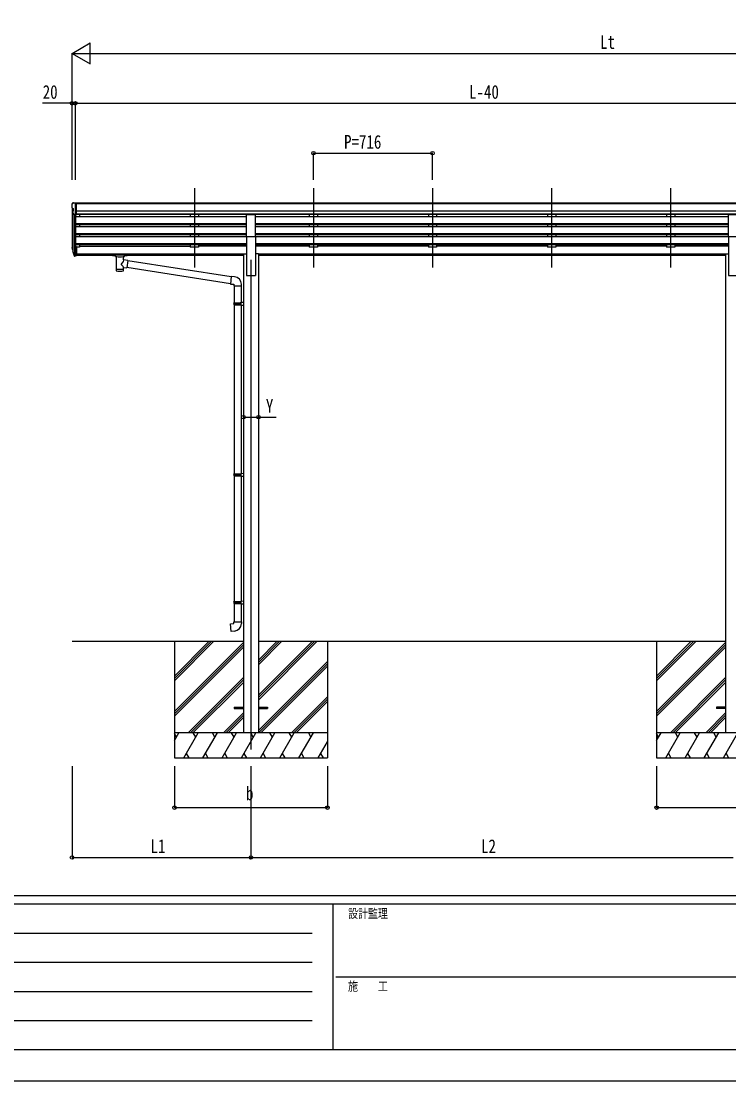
# Model space of a CAD drawing. Units: millimetres, scale not verified. Extents: x -10512 to 10512, y -7425 to 7425.
# Drawn here: x -5137 to -880, y -7425 to -1054 of the extents above; entities that cross this region are included whole.
import ezdxf
from ezdxf.enums import TextEntityAlignment as Align

# ---------------------------------------------------------------- set-up
doc = ezdxf.new("R2010")
doc.units = ezdxf.units.MM
doc.header["$LTSCALE"] = 40
for name, color, linetype in [('0-3_YKK_12', 2, 'Continuous'), ('0-4_YKK_13', 4, 'Continuous'), ('0-5_YKK_A1', 4, 'Continuous'), ('0-6_YKK_D', 6, 'Continuous'), ('0-7_YKK_ZWAK', 7, 'Continuous')]:
    doc.layers.add(name, color=color, linetype=linetype)
doc.styles.add('ＭＳ ゴシック', font='')
doc.styles.get('ＭＳ ゴシック').set_extended_font_data('MS Gothic')

msp = doc.modelspace()

# ---------------------------------------------------------------- linework, layer by layer
at = {"layer": '0-3_YKK_12'}
for p, q in [((-4094.83, -2058.1), (-4094.83, -2535.61)), ((-3378.83, -2058.1), (-3378.83, -2535.61)), ((-2662.83, -2058.1), (-2662.83, -2535.61)), ((-1946.83, -2058.1), (-1946.83, -2535.61)), ((-1230.83, -2058.1), (-1230.83, -2535.61)), ((-3754.83, -2488.93), (-3754.83, -5432.5))]:
    msp.add_line(p, q, dxfattribs=at)
at = {"layer": '0-4_YKK_13'}
for p, q in [((-4832.83, -2154.99), (-4832.83, -2155.62)), ((-4825.92, -2146.19), (-4829.99, -2151.99)), ((-4822.83, -2145.62), (-4825.16, -2145.76)), ((-4822.83, -2145.62), (-4804.33, -2145.62)), ((-4810.83, -2218.6), (-4810.83, -2145.62)), ((-4804.33, -2145.62), (-4794.33, -2145.71)), ((-4804.33, -2217.6), (-4804.33, -2145.62)), ((-4794.33, -2147.22), (-4794.33, -2145.71)), ((-4830.3, -2176.8), (-4824.98, -2179.87)), ((-4818.46, -2216.79), (-4827.46, -2201.2)), ((-4824.83, -2180.13), (-4824.83, -2196.41)), ((-4810.83, -2218.6), (-4816.04, -2218.28)), ((-4804.33, -2217.6), (-4810.83, -2217.6)), ((-3782.33, -2348.05), (-3782.33, -2216.25)), ((-3782.33, -2216.25), (-3727.33, -2216.25)), ((-3727.33, -2348.05), (-3727.33, -2216.25)), ((-882.33, -2348.05), (-882.33, -2216.25)), ((-882.33, -2216.25), (-827.33, -2216.25)), ((-3782.33, -2348.05), (-3727.33, -2348.05)), ((-882.33, -2348.05), (-827.33, -2348.05)), ((-4810.83, -2411.22), (-4810.83, -2466)), ((-4804.33, -2411.22), (-4810.83, -2411.22)), ((-4804.33, -2411.22), (-4804.33, -2465.26)), ((-4829.74, -2425.41), (-4825.86, -2433.36)), ((-4829.13, -2424.04), (-4825.86, -2431.1)), ((-4827.42, -2436.69), (-4827.08, -2441.09)), ((-4827.08, -2441.09), (-4818.28, -2464.64)), ((-4826.47, -2440.53), (-4818.28, -2456.71)), ((-4817.26, -2455.58), (-4825.02, -2440.17)), ((-4810.83, -2456.25), (-4815.97, -2456.25)), ((-4810.83, -2458.06), (-4815.68, -2458.06)), ((-4810.83, -2466), (-4815.68, -2466)), ((-4804.33, -2451.36), (-4810.83, -2451.36)), ((-4804.33, -2456.23), (-4810.83, -2456.23)), ((-4804.33, -2465.26), (-4810.83, -2465.26)), ((-4586.83, -2456.1), (-4586.83, -2461.86)), ((-4586.83, -2456.29), (-4586.83, -2457.83)), ((-4584.83, -2455.44), (-4501.83, -2455.44)), ((-4584.83, -2457.61), (-4501.83, -2457.61)), ((-4584.83, -2462.52), (-4570.33, -2462.52)), ((-4570.33, -2468.17), (-4570.33, -2461.62)), ((-4566.23, -2469.09), (-4566.25, -2554.53)), ((-4520.43, -2487.83), (-4520.43, -2469.09)), ((-4516.33, -2468.17), (-4516.33, -2461.62)), ((-4516.33, -2462.52), (-4501.83, -2462.52)), ((-4499.83, -2456.1), (-4499.83, -2461.86)), ((-4495.21, -2491.74), (-4520.44, -2487.82)), ((-4520.41, -2554.53), (-4520.44, -2533.86)), ((-4520.44, -2534.17), (-4502.23, -2537)), ((-4495.21, -2491.74), (-4502.23, -2537)), ((-3877.89, -2632.07), (-4501.96, -2535.26)), ((-3874.22, -2590.14), (-4495.53, -2493.75)), ((-3853.22, -2590.1), (-3874.06, -2588.28)), ((-3858.14, -2645.84), (-3812.14, -2645.84)), ((-3856.03, -2645.84), (-3856.03, -2746.57)), ((-3814.03, -2645.84), (-3814.03, -2744.01)), ((-3812.14, -2645.84), (-3812.14, -2634.93)), ((-3858.03, -2748.57), (-3857.03, -2746.57)), ((-3858.03, -2748.57), (-3814.03, -2748.57)), ((-3858.03, -2748.57), (-3858.03, -2756.57)), ((-3858.03, -2756.57), (-3814.03, -2756.57)), ((-3858.03, -2756.57), (-3857.03, -2758.57)), ((-3857.03, -2746.57), (-3814.03, -2746.57)), ((-3857.03, -2758.57), (-3814.03, -2758.57)), ((-3856.03, -2758.57), (-3856.03, -3775.25)), ((-3818.51, -2748.57), (-3818.94, -2746.57)), ((-3816.03, -2744.07), (-3800.03, -2743.6)), ((-3816.03, -2746.07), (-3816.03, -2744.07)), ((-3816.03, -2746.07), (-3814.03, -2746.07)), ((-3816.03, -2761.07), (-3816.03, -2759.07)), ((-3816.03, -2761.07), (-3800.03, -2761.54)), ((-3814.03, -2761.13), (-3814.03, -3772.7)), ((-3800.03, -2743.6), (-3800.03, -2761.54)), ((-3858.03, -3777.25), (-3857.03, -3775.25)), ((-3858.03, -3777.25), (-3814.03, -3777.25)), ((-3858.03, -3777.25), (-3858.03, -3785.25)), ((-3858.03, -3785.25), (-3814.03, -3785.25)), ((-3858.03, -3785.25), (-3857.03, -3787.25)), ((-3857.03, -3775.25), (-3814.03, -3775.25)), ((-3857.03, -3787.25), (-3814.03, -3787.25)), ((-3856.03, -3787.25), (-3856.03, -4542.94)), ((-3818.51, -3777.25), (-3818.94, -3775.25)), ((-3816.03, -3772.75), (-3800.03, -3772.28)), ((-3816.03, -3774.75), (-3816.03, -3772.75)), ((-3816.03, -3774.75), (-3814.03, -3774.75)), ((-3816.03, -3789.75), (-3816.03, -3787.75)), ((-3816.03, -3789.75), (-3800.03, -3790.23)), ((-3814.03, -3789.81), (-3814.03, -4540.38)), ((-3800.03, -3772.28), (-3800.03, -3790.23)), ((-3858.03, -4544.94), (-3857.03, -4542.94)), ((-3858.03, -4544.94), (-3814.03, -4544.94)), ((-3858.03, -4544.94), (-3858.03, -4552.94)), ((-3858.03, -4552.94), (-3814.03, -4552.94)), ((-3858.03, -4552.94), (-3857.03, -4554.94)), ((-3857.03, -4542.94), (-3814.03, -4542.94)), ((-3857.03, -4554.94), (-3814.03, -4554.94)), ((-3856.03, -4554.94), (-3856.03, -4664.94)), ((-3818.51, -4544.94), (-3818.94, -4542.94)), ((-3816.03, -4540.44), (-3800.03, -4539.97)), ((-3816.03, -4542.44), (-3816.03, -4540.44)), ((-3816.03, -4542.44), (-3814.03, -4542.44)), ((-3816.03, -4557.44), (-3816.03, -4555.44)), ((-3816.03, -4557.44), (-3800.03, -4557.91)), ((-3814.03, -4557.5), (-3814.03, -4664.94)), ((-3800.03, -4539.97), (-3800.03, -4557.91)), ((-3858.03, -4664.94), (-3812.03, -4664.94)), ((-3858.03, -4674.94), (-3858.03, -4664.94)), ((-3812.03, -4664.94), (-3812.03, -4675.86)), ((-3854.83, -5178), (-3854.83, -5187)), ((-3854.83, -5178), (-3800.03, -5178)), ((-3854.83, -5187), (-3800.03, -5187)), ((-3709.63, -5178), (-3654.83, -5178)), ((-3709.63, -5187), (-3654.83, -5187)), ((-3654.83, -5178), (-3654.83, -5187)), ((-954.83, -5178), (-954.83, -5187)), ((-899.83, -5178), (-954.83, -5178)), ((-899.83, -5187), (-954.83, -5187))]:
    msp.add_line(p, q, dxfattribs=at)
for points in [[(-4586.83, -2456.1), (-4586.79, -2455.91), (-4586.71, -2455.77), (-4586.61, -2455.67), (-4586.51, -2455.61), (-4586.39, -2455.57), (-4586.1, -2455.51), (-4585.61, -2455.46), (-4585.07, -2455.44), (-4584.83, -2455.44)], [(-4586.83, -2461.86), (-4586.79, -2462.05), (-4586.71, -2462.19), (-4586.61, -2462.28), (-4586.51, -2462.34), (-4586.39, -2462.39), (-4586.1, -2462.45), (-4585.61, -2462.5), (-4585.07, -2462.52), (-4584.83, -2462.52)], [(-4501.83, -2455.44), (-4501.48, -2455.44), (-4500.95, -2455.47), (-4500.5, -2455.52), (-4500.2, -2455.59), (-4500.03, -2455.69), (-4499.91, -2455.83), (-4499.84, -2456.01), (-4499.83, -2456.1)], [(-4501.83, -2462.52), (-4501.48, -2462.52), (-4500.95, -2462.49), (-4500.5, -2462.44), (-4500.2, -2462.36), (-4500.03, -2462.27), (-4499.91, -2462.13), (-4499.84, -2461.95), (-4499.83, -2461.86)], [(-3874.06, -2588.28), (-3878.07, -2634.1), (-3858.14, -2635.84), (-3858.14, -2645.84)], [(-3818.51, -2748.57), (-3818.51, -2756.57), (-3818.94, -2758.57)], [(-3816.03, -2759.07), (-3814.03, -2759.07), (-3814.03, -2746.07)], [(-3818.51, -3777.25), (-3818.51, -3785.25), (-3818.94, -3787.25)], [(-3816.03, -3787.75), (-3814.03, -3787.75), (-3814.03, -3774.75)], [(-3818.51, -4544.94), (-3818.51, -4552.94), (-3818.94, -4554.94)], [(-3816.03, -4555.44), (-3814.03, -4555.44), (-3814.03, -4542.44)], [(-3853.11, -4720.69), (-3873.95, -4722.51), (-3877.96, -4676.69), (-3858.03, -4674.94)]]:
    msp.add_lwpolyline(points, dxfattribs=at)
for centre, radius, start, end in [((-4829.83, -2154.99), 3, 93, 180), ((-4630.83, -2155.62), 202, 180, 184.94904), ((-4825.1, -2146.76), 1, 93.5, 145), ((-4825.93, -2172.43), 6.18, 185.7035, 224.99897), ((-4824.86, -2199.7), 3, 94.7167, 210), ((-4825.13, -2196.41), 0.3, 274.7167, 0), ((-4825.13, -2180.13), 0.3, 0, 60), ((-4815.86, -2215.29), 3, 210, 266.5), ((-4801.65, -2416.3), 29.53, 186.50806, 197.98144), ((-4800.24, -2414.54), 30.41, 187.1552, 198.19734), ((-3857.14, -2634.93), 45, 0, 85), ((-3857.03, -4675.86), 45, 275, 0)]:
    msp.add_arc(centre, radius, start, end, dxfattribs=at)
for centre, major_axis, ratio, start_param, end_param in [((-4742.18, -2416.73), (-89.06, 1.43), 0.57596, 6.1962358, 6.3678173), ((-4742.97, -2410.05), (87.93, 4.42), 0.541684, 3.0659337, 3.2228513), ((-4826.12, -2436.69), (1.3, 0), 0.90356, 1.3700892, 3.347195), ((-4740.2, -2420.5), (-89.07, 0), 0.90356, 0.2056023, 0.2515348), ((-4740.91, -2416.63), (-88.05, 0), 0.90356, 0.2662965, 0.3003836), ((-4815.68, -2455.35), (-3, 0), 0.90356, 0.5235988, 1.5707963), ((-4815.68, -2463.29), (3, 0), 0.90356, 3.6651914, 4.712389), ((-4815.97, -2454.9), (-1.5, 0), 0.90356, 0.5235988, 1.5707963), ((-4584.83, -2457.83), (2, 0), 0.109601, 1.5707963, 3.1415927), ((-4543.33, -2468.08), (27.06, 0), 0.069685, 3.1415927, 6.2831853), ((-4543.33, -2461.62), (27, 0), 0.070066, 6.2831853, 9.424778), ((-4532.33, -2465.6), (16, 0), 0.361356, 6.2636979, 6.2831853), ((-4501.83, -2457.83), (2, 0), 0.109601, 0, 1.5707963), ((-4543.33, -2542.09), (22.91, 0), 0.122865, 3.1415927, 6.2831853), ((-4543.34, -2514.37), (-22.81, -26.62), 0.234429, 1.6855472, 3.1268519), ((-4540.78, -2511.73), (20.32, -22.25), 0.045535, 0.0389954, 1.3075346), ((-4543.33, -2554.53), (22.92, 0), 0.101955, 3.1415499, 6.2833984)]:
    msp.add_ellipse(centre, major_axis=major_axis, ratio=ratio, start_param=start_param, end_param=end_param, dxfattribs=at)
at = {"layer": '0-5_YKK_A1'}
for p, q in [((184.67, -2147.22), (-4804.33, -2147.22)), ((184.67, -2152.44), (-4804.33, -2152.44)), ((-4830.83, -2176.19), (-4830.83, -2410.86)), ((-4825.86, -2203.97), (-4825.86, -2437.57)), ((-4816.83, -2218.13), (-4816.84, -2456)), ((-4810.83, -2218.6), (-4810.83, -2411.22)), ((-3782.33, -2229.58), (-4810.83, -2229.58)), ((194.67, -2195.97), (-4804.33, -2195.97)), ((194.67, -2213.82), (-4804.33, -2213.82)), ((-3782.33, -2217.07), (-4804.33, -2217.07)), ((-4785.83, -2217.07), (-4785.83, -2229.58)), ((-4119.83, -2217.07), (-4119.83, -2229.58)), ((-4069.83, -2217.07), (-4069.83, -2229.48)), ((-882.33, -2217.07), (-3727.33, -2217.07)), ((-882.33, -2229.58), (-3727.33, -2229.58)), ((-3403.83, -2217.07), (-3403.83, -2229.58)), ((-3353.83, -2217.07), (-3353.83, -2229.48)), ((-2687.83, -2217.07), (-2687.83, -2229.58)), ((-2637.83, -2217.07), (-2637.83, -2229.48)), ((-1971.83, -2217.07), (-1971.83, -2229.58)), ((-1921.83, -2217.07), (-1921.83, -2229.48)), ((-1255.83, -2217.07), (-1255.83, -2229.58)), ((-1205.83, -2217.07), (-1205.83, -2229.48)), ((-3782.33, -2271.46), (-4810.83, -2271.46)), ((-3782.33, -2272.95), (-4810.83, -2272.95)), ((-3782.33, -2277.27), (-4810.83, -2277.27)), ((-3782.33, -2290.13), (-4810.83, -2290.13)), ((-4785.83, -2277.27), (-4785.83, -2290.13)), ((-4119.83, -2277.27), (-4119.83, -2290.13)), ((-4069.83, -2277.27), (-4069.83, -2290.13)), ((-882.33, -2271.46), (-3727.33, -2271.46)), ((-882.33, -2272.95), (-3727.33, -2272.95)), ((-882.33, -2277.27), (-3727.33, -2277.27)), ((-882.33, -2290.13), (-3727.33, -2290.13)), ((-3403.83, -2277.27), (-3403.83, -2290.13)), ((-3353.83, -2277.27), (-3353.83, -2290.13)), ((-2687.83, -2277.27), (-2687.83, -2290.13)), ((-2637.83, -2277.27), (-2637.83, -2290.13)), ((-1971.83, -2277.27), (-1971.83, -2290.13)), ((-1921.83, -2277.27), (-1921.83, -2290.13)), ((-1255.83, -2277.27), (-1255.83, -2290.13)), ((-1205.83, -2277.27), (-1205.83, -2290.13)), ((-3782.33, -2332), (-4810.83, -2332)), ((-3782.33, -2333.5), (-4810.83, -2333.5)), ((-3782.33, -2337.82), (-4810.83, -2337.82)), ((-3782.33, -2350.67), (-4810.83, -2350.67)), ((-4785.83, -2337.82), (-4785.83, -2350.67)), ((-4119.83, -2337.82), (-4119.83, -2350.58)), ((-4069.83, -2337.82), (-4069.83, -2350.67)), ((-3782.33, -2348.05), (-3782.33, -2582.5)), ((-882.33, -2332), (-3727.33, -2332)), ((-882.33, -2333.5), (-3727.33, -2333.5)), ((-882.33, -2337.82), (-3727.33, -2337.82)), ((-3727.33, -2348.05), (-3727.33, -2582.5)), ((-882.33, -2350.67), (-3727.33, -2350.67)), ((-3403.83, -2337.82), (-3403.83, -2350.58)), ((-3353.83, -2337.82), (-3353.83, -2350.67)), ((-2687.83, -2337.82), (-2687.83, -2350.58)), ((-2637.83, -2337.82), (-2637.83, -2350.67)), ((-1971.83, -2337.82), (-1971.83, -2350.58)), ((-1921.83, -2337.82), (-1921.83, -2350.67)), ((-1255.83, -2337.82), (-1255.83, -2350.58)), ((-1205.83, -2337.82), (-1205.83, -2350.67)), ((-882.33, -2348.05), (-882.33, -2582.5)), ((-3782.33, -2392.55), (-4810.83, -2392.55)), ((-3782.33, -2394.05), (-4810.83, -2394.05)), ((-3782.33, -2398.37), (-4810.83, -2398.37)), ((-4785.83, -2411.86), (-4804.33, -2411.86)), ((-4785.83, -2398.37), (-4785.83, -2411.86)), ((-4785.83, -2406.91), (-4119.83, -2406.91)), ((-4119.83, -2398.37), (-4119.83, -2411.86)), ((-4069.83, -2411.86), (-4119.83, -2411.86)), ((-4069.83, -2398.37), (-4069.83, -2411.86)), ((-3782.33, -2406.91), (-4069.83, -2406.91)), ((-882.33, -2392.55), (-3727.33, -2392.55)), ((-882.33, -2394.05), (-3727.33, -2394.05)), ((-882.33, -2398.37), (-3727.33, -2398.37)), ((-3403.83, -2406.91), (-3727.33, -2406.91)), ((-3403.83, -2398.37), (-3403.83, -2411.86)), ((-3353.83, -2411.86), (-3403.83, -2411.86)), ((-3353.83, -2398.37), (-3353.83, -2411.86)), ((-2687.83, -2406.91), (-3353.83, -2406.91)), ((-2687.83, -2398.37), (-2687.83, -2411.86)), ((-2637.83, -2411.86), (-2687.83, -2411.86)), ((-2637.83, -2398.37), (-2637.83, -2411.86)), ((-1971.83, -2406.91), (-2637.83, -2406.91)), ((-1971.83, -2398.37), (-1971.83, -2411.86)), ((-1921.83, -2411.86), (-1971.83, -2411.86)), ((-1921.83, -2398.37), (-1921.83, -2411.86)), ((-1255.83, -2406.91), (-1921.83, -2406.91)), ((-1255.83, -2398.37), (-1255.83, -2411.86)), ((-1205.83, -2411.86), (-1255.83, -2411.86)), ((-1205.83, -2398.37), (-1205.83, -2411.86)), ((-882.33, -2406.91), (-1205.83, -2406.91)), ((-3800.03, -2453.93), (-4804.33, -2453.93)), ((-3800.03, -2455.32), (-4804.33, -2455.32)), ((-4570.33, -2463.01), (-4804.33, -2463.01)), ((-3800.03, -2463.01), (-4516.33, -2463.01)), ((-3800.03, -2453.5), (-3800.03, -5332.5)), ((-3800.03, -2453.5), (-3782.33, -2453.5)), ((-3709.63, -2453.5), (-3727.33, -2453.5)), ((-3709.63, -2453.5), (-3709.63, -5332.5)), ((-900.03, -2453.93), (-3709.63, -2453.93)), ((-900.03, -2455.32), (-3709.63, -2455.32)), ((-900.03, -2463.01), (-3709.63, -2463.01)), ((-900.03, -2453.5), (-900.03, -5332.5)), ((-900.03, -2453.5), (-882.33, -2453.5)), ((-3782.33, -2582.5), (-3727.33, -2582.5)), ((-882.33, -2582.5), (-827.33, -2582.5)), ((-4830.83, -4782.5), (-3800.03, -4782.5)), ((-4214.83, -4782.5), (-4214.83, -5482.5)), ((-4214.83, -5019.63), (-3977.7, -4782.5)), ((-4214.83, -5005.49), (-3991.84, -4782.5)), ((-4214.83, -4991.35), (-4005.98, -4782.5)), ((-4214.83, -5203.48), (-3800.03, -4788.68)), ((-4214.83, -5217.62), (-3800.03, -4802.82)), ((-4214.83, -5231.76), (-3800.03, -4816.96)), ((-3709.63, -5135.35), (-3356.78, -4782.5)), ((-3709.63, -5121.21), (-3370.92, -4782.5)), ((-3709.63, -5107.06), (-3385.06, -4782.5)), ((-3709.63, -4923.22), (-3568.91, -4782.5)), ((-3709.63, -4909.08), (-3583.05, -4782.5)), ((-3709.63, -4894.93), (-3597.2, -4782.5)), ((-3709.63, -4782.5), (-900.03, -4782.5)), ((-3294.83, -4782.5), (-3294.83, -5482.5)), ((-1314.83, -4782.5), (-1314.83, -5482.5)), ((-1314.83, -5019.63), (-1077.7, -4782.5)), ((-1314.83, -5005.49), (-1091.84, -4782.5)), ((-1314.83, -4991.35), (-1105.98, -4782.5)), ((-1314.83, -5203.48), (-900.03, -4788.68)), ((-1314.83, -5217.62), (-900.03, -4802.82)), ((-1314.83, -5231.76), (-900.03, -4816.96)), ((-3709.63, -5319.19), (-3294.83, -4904.4)), ((-3708.79, -5332.5), (-3294.83, -4918.54)), ((-3694.65, -5332.5), (-3294.83, -4932.68)), ((-4131.72, -5332.5), (-3800.03, -5000.81)), ((-4117.58, -5332.5), (-3800.03, -5014.95)), ((-4103.44, -5332.5), (-3800.03, -5029.09)), ((-1231.72, -5332.5), (-900.03, -5000.81)), ((-1217.58, -5332.5), (-900.03, -5014.95)), ((-1203.44, -5332.5), (-900.03, -5029.09)), ((-3510.8, -5332.5), (-3294.83, -5116.53)), ((-3496.66, -5332.5), (-3294.83, -5130.67)), ((-3482.52, -5332.5), (-3294.83, -5144.81)), ((-3919.59, -5332.5), (-3800.03, -5212.94)), ((-1019.59, -5332.5), (-900.03, -5212.94)), ((-3905.45, -5332.5), (-3800.03, -5227.08)), ((-3891.31, -5332.5), (-3800.03, -5241.23)), ((-1005.45, -5332.5), (-900.03, -5227.08)), ((-991.31, -5332.5), (-900.03, -5241.23)), ((-3294.83, -5332.5), (-4214.83, -5332.5)), ((-4214.83, -5379.63), (-4187.62, -5332.5)), ((-4202.62, -5358.48), (-4214.83, -5337.34)), ((-4158.76, -5482.5), (-4072.15, -5332.5)), ((-4087.15, -5358.48), (-4102.16, -5332.5)), ((-4043.29, -5482.5), (-3956.68, -5332.5)), ((-3971.68, -5358.48), (-3986.68, -5332.5)), ((-3927.81, -5482.5), (-3841.21, -5332.5)), ((-3856.21, -5358.48), (-3871.22, -5332.5)), ((-3812.35, -5482.5), (-3725.74, -5332.5)), ((-3740.74, -5358.48), (-3755.74, -5332.5)), ((-3696.87, -5482.5), (-3610.27, -5332.5)), ((-3625.27, -5358.48), (-3640.27, -5332.5)), ((-3581.4, -5482.5), (-3494.8, -5332.5)), ((-3509.8, -5358.48), (-3524.8, -5332.5)), ((-3465.93, -5482.5), (-3379.33, -5332.5)), ((-3409.33, -5332.5), (-3394.33, -5358.48)), ((-394.83, -5332.5), (-1314.83, -5332.5)), ((-1314.83, -5379.63), (-1287.62, -5332.5)), ((-1302.62, -5358.48), (-1314.83, -5337.34)), ((-1258.76, -5482.5), (-1172.15, -5332.5)), ((-1187.15, -5358.48), (-1202.16, -5332.5)), ((-1143.29, -5482.5), (-1056.68, -5332.5)), ((-1071.68, -5358.48), (-1086.68, -5332.5)), ((-1027.81, -5482.5), (-941.21, -5332.5)), ((-956.21, -5358.48), (-971.22, -5332.5)), ((-912.35, -5482.5), (-825.74, -5332.5)), ((-3350.46, -5482.5), (-3294.83, -5386.14)), ((-4143.76, -5456.52), (-4128.76, -5482.5)), ((-4028.29, -5456.52), (-4013.29, -5482.5)), ((-3912.82, -5456.52), (-3897.82, -5482.5)), ((-3797.35, -5456.52), (-3782.35, -5482.5)), ((-3681.88, -5456.52), (-3666.88, -5482.5)), ((-3566.41, -5456.52), (-3551.41, -5482.5)), ((-3450.94, -5456.52), (-3435.94, -5482.5)), ((-3335.47, -5456.52), (-3320.47, -5482.5)), ((-1243.76, -5456.52), (-1228.76, -5482.5)), ((-1128.29, -5456.52), (-1113.29, -5482.5)), ((-1012.82, -5456.52), (-997.82, -5482.5)), ((-897.35, -5456.52), (-882.35, -5482.5)), ((-4214.83, -5482.5), (-3294.83, -5482.5)), ((-1314.83, -5482.5), (-394.83, -5482.5))]:
    msp.add_line(p, q, dxfattribs=at)
at = {"layer": '0-6_YKK_D'}
for p, q in [((-4830.83, -1247.22), (-4722.58, -1184.72)), ((-4722.58, -1309.72), (-4722.58, -1184.72)), ((-4830.83, -2008.1), (-4830.83, -1246.22)), ((-4830.83, -1247.22), (-4722.58, -1309.72)), ((-4830.83, -1247.22), (-4614.33, -1247.22)), ((-4705.83, -1247.22), (1528.17, -1247.22)), ((-4830.83, -2008.1), (-4830.83, -1546.22)), ((-4810.83, -2008.1), (-4810.83, -1546.22)), ((-4810.83, -2008.1), (-4810.83, -1546.22)), ((-4810.83, -1547.22), (201.17, -1547.22)), ((-3378.83, -2008.1), (-3378.83, -1846.22)), ((-3378.83, -1847.22), (-2662.83, -1847.22)), ((-2662.83, -2008.1), (-2662.83, -1846.22)), ((-4830.83, -5532.5), (-4830.83, -6083.5)), ((-4214.83, -5532.5), (-4214.83, -5783.5)), ((-3754.83, -5532.5), (-3754.83, -6083.5)), ((-3754.83, -5532.5), (-3754.83, -6083.5)), ((-3294.83, -5532.5), (-3294.83, -5783.5)), ((-1314.83, -5532.5), (-1314.83, -5783.5)), ((-4214.83, -5782.5), (-3294.83, -5782.5)), ((-1314.83, -5782.5), (-394.83, -5782.5)), ((-4830.83, -6082.5), (-3754.83, -6082.5)), ((-3754.83, -6082.5), (-854.83, -6082.5))]:
    msp.add_line(p, q, dxfattribs=at)
for points in [[(-4810.83, -1547.22), (-4830.83, -1547.22), (-5009.33, -1547.22)], [(-3800.03, -3435.01), (-3709.63, -3435.01), (-3603.13, -3435.01)]]:
    msp.add_lwpolyline(points, dxfattribs=at)
for centre in [(-4830.83, -1547.22), (-4810.83, -1547.22), (-4810.83, -1547.22), (-3378.83, -1847.22), (-2662.83, -1847.22), (-3800.03, -3435.01), (-3709.63, -3435.01), (-4214.83, -5782.5), (-3294.83, -5782.5), (-1314.83, -5782.5), (-4830.83, -6082.5), (-3754.83, -6082.5), (-3754.83, -6082.5)]:
    msp.add_circle(centre, 10.62, dxfattribs=at)
at = {"layer": '0-7_YKK_ZWAK'}
for p, q in [((9737.55, -6312.5), (-9762.45, -6312.5)), ((-3262.45, -6362.5), (-9762.45, -6362.5)), ((-3262.45, -6362.5), (-3262.45, -7237.5)), ((-12.45, -6362.5), (-3262.45, -6362.5)), ((-9656.2, -6537.5), (-3387.45, -6537.5)), ((-9656.2, -6712.5), (-3387.45, -6712.5)), ((-3243.7, -6800), (-12.45, -6800)), ((-9656.2, -6887.5), (-3387.45, -6887.5)), ((-9656.2, -7062.5), (-3387.45, -7062.5)), ((-9762.45, -7237.5), (-3262.45, -7237.5)), ((-3262.45, -7237.5), (-12.45, -7237.5))]:
    msp.add_line(p, q, dxfattribs=at)
msp.add_lwpolyline([(-10512.5, -7425), (10512.5, -7425), (10512.5, 7425), (-10512.5, 7425)], close=True, dxfattribs=at)

# ---------------------------------------------------------------- texts
at = {"layer": '0-6_YKK_D', "style": 'ＭＳ ゴシック', "width": 0.8}
for s, p in [('Lt', (-1654.83, -1245.22)), ('20', (-5007.33, -1545.22)), ('L-40', (-2442.83, -1545.22)), ('P=716', (-3194.83, -1845.22)), ('Y', (-3665.13, -3433.01)), ('b', (-3784.83, -5762.5)), ('L1', (-4358.83, -6080.5)), ('L2', (-2370.83, -6080.5))]:
    msp.add_text(s, height=82.48, dxfattribs=at).set_placement(p, align=Align.BOTTOM_LEFT)
at = {"layer": '0-7_YKK_ZWAK', "style": 'ＭＳ ゴシック', "width": 0.8}
for s, p in [('設計監理', (-3170.78, -6462.5)), ('施\u3000\u3000工', (-3170.78, -6900))]:
    msp.add_text(s, height=54.99, dxfattribs=at).set_placement(p, align=Align.BOTTOM_LEFT)

doc.saveas('drawing.dxf')
